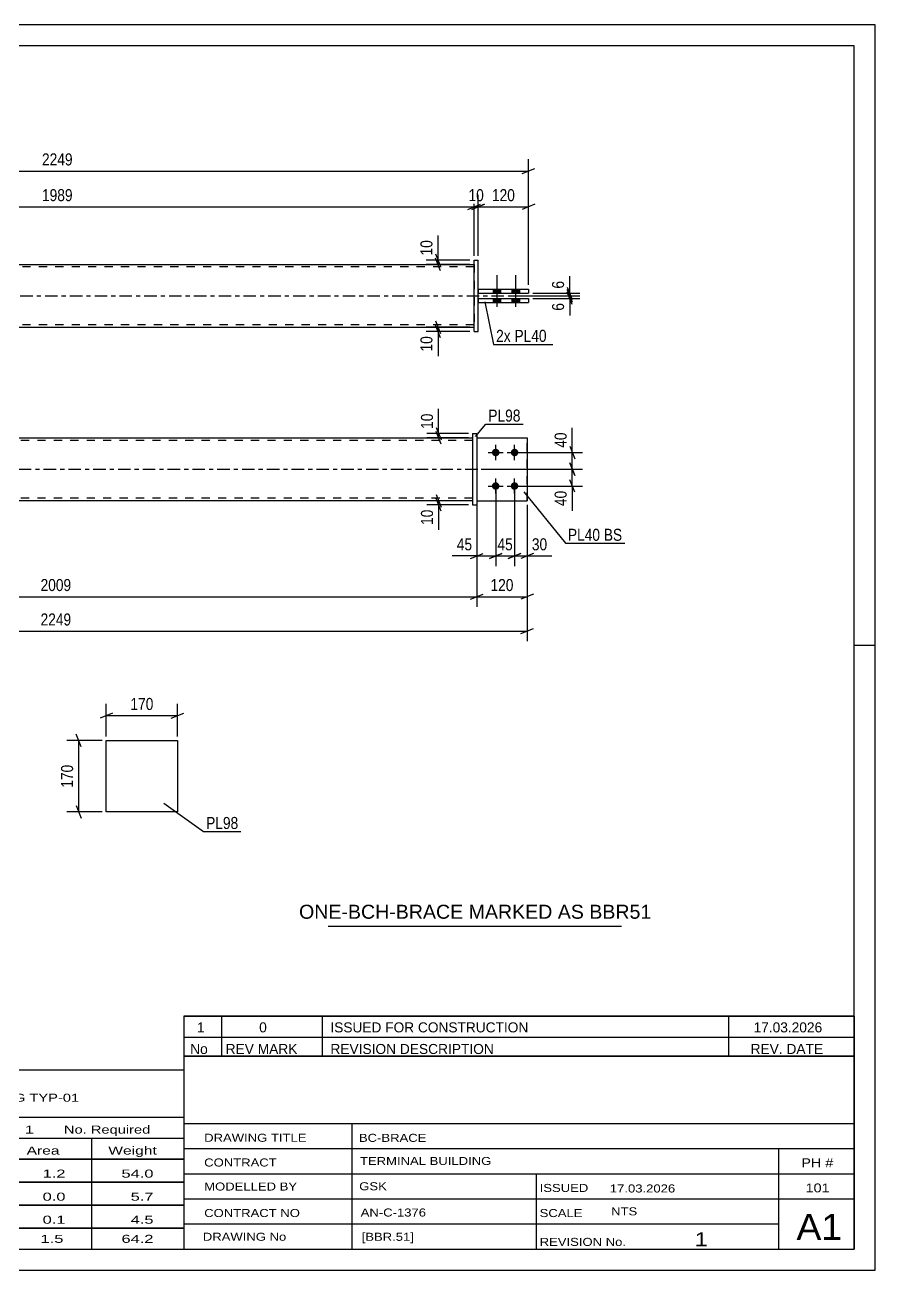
# Model space of a CAD drawing. Header units: millimetres. Extents: x 0 to 420, y 0 to 297.
# Drawn here: x 217.1 to 420, y 0 to 297 of the extents above; entities that cross this region are included whole.
import ezdxf

# ---------------------------------------------------------------- set-up
doc = ezdxf.new("R2010")
doc.units = ezdxf.units.MM
doc.linetypes.add('DXK_LINE_DOT2', pattern=[3.9198, 1.9599, -1.9599])
doc.linetypes.add('DXK_LINE_DOT3', pattern=[5.9187, 2.979, -0.9799, 0.9799, -0.9799])
doc.styles.add('Arial', font='ARIAL.TTF', dxfattribs={"height": 0.2})
doc.styles.add('Arial Narrow', font='ARIALN.TTF', dxfattribs={"height": 0.2})

# ---------------------------------------------------------------- blocks, each defined once
blk = doc.blocks.new('Unknown-580604892-1163')
at = {"color": 5, "linetype": 'Continuous'}
for p, q in [((420, 297), (0, 297)), ((420, 0), (420, 297)), ((415, 292), (5, 292)), ((415, 5), (415, 292)), ((420, 149), (415, 149)), ((5, 5), (415, 5)), ((0, 0), (420, 0))]:
    blk.add_line(p, q, dxfattribs=at)
blk = doc.blocks.new('Part-580604892-1823 - 1791')
at = {"color": 7, "linetype": 'DXK_LINE_DOT2'}
for p, q in [((324.95, 198.51), (324.95, 198.51)), ((324.95, 198.51), (324.95, 183.51)), ((324.95, 198.51), (336.95, 198.51)), ((324.95, 198.51), (336.95, 198.51)), ((336.95, 183.51), (336.95, 198.51)), ((324.95, 183.51), (336.95, 183.51)), ((324.95, 183.51), (336.95, 183.51)), ((336.95, 183.51), (336.95, 183.51))]:
    blk.add_line(p, q, dxfattribs=at)
blk = doc.blocks.new('Part-580604892-1803 - 1791')
at = {"color": 2, "linetype": 'Continuous'}
for p, q in [((323.95, 199.51), (323.95, 182.51)), ((323.95, 199.51), (324.95, 199.51)), ((324.95, 199.51), (324.95, 199.51)), ((324.95, 199.51), (324.95, 182.51)), ((323.95, 182.51), (324.95, 182.51))]:
    blk.add_line(p, q, dxfattribs=at)
at = {"color": 7, "linetype": 'DXK_LINE_DOT2'}
for p, q in [((323.95, 199.51), (324.95, 199.51)), ((323.95, 182.51), (324.95, 182.51))]:
    blk.add_line(p, q, dxfattribs=at)
blk = doc.blocks.new('Part-580604892-1828 - 1791')
at = {"color": 2, "linetype": 'Continuous'}
for p, q in [((125.03, 198.51), (323.95, 198.51)), ((323.95, 183.51), (125.03, 183.51))]:
    blk.add_line(p, q, dxfattribs=at)
at = {"color": 7, "linetype": 'DXK_LINE_DOT2'}
for p, q in [((125.03, 183.51), (125.03, 198.51)), ((323.95, 197.91), (125.03, 197.91)), ((323.95, 198.51), (323.95, 183.51)), ((323.95, 184.11), (125.03, 184.11))]:
    blk.add_line(p, q, dxfattribs=at)
at = {"color": 7, "linetype": 'DXK_LINE_DOT3'}
blk.add_line((115.03, 191.01), (333.95, 191.01), dxfattribs=at)
blk = doc.blocks.new('Bolt-580604892-1834 - 1791')
at = {"linetype": 'Continuous'}
for points in [[(329.45, 195.91), (329.64, 195.89), (329.82, 195.83), (329.98, 195.74), (330.12, 195.61), (330.23, 195.46), (330.31, 195.29), (330.35, 195.1), (330.35, 194.92), (330.31, 194.73), (330.23, 194.56), (330.12, 194.41), (329.98, 194.28), (329.82, 194.19), (329.64, 194.13), (329.45, 194.11), (329.27, 194.13), (329.09, 194.19), (328.92, 194.28), (328.78, 194.41), (328.67, 194.56), (328.6, 194.73), (328.56, 194.92), (328.56, 195.1), (328.6, 195.29), (328.67, 195.46), (328.78, 195.61), (328.92, 195.74), (329.09, 195.83), (329.27, 195.89)], [(333.95, 195.91), (334.14, 195.89), (334.32, 195.83), (334.48, 195.74), (334.62, 195.61), (334.73, 195.46), (334.81, 195.29), (334.85, 195.1), (334.85, 194.92), (334.81, 194.73), (334.73, 194.56), (334.62, 194.41), (334.48, 194.28), (334.32, 194.19), (334.14, 194.13), (333.95, 194.11), (333.77, 194.13), (333.59, 194.19), (333.42, 194.28), (333.28, 194.41), (333.17, 194.56), (333.1, 194.73), (333.06, 194.92), (333.06, 195.1), (333.1, 195.29), (333.17, 195.46), (333.28, 195.61), (333.42, 195.74), (333.59, 195.83), (333.77, 195.89)], [(329.45, 187.91), (329.64, 187.89), (329.82, 187.83), (329.98, 187.74), (330.12, 187.61), (330.23, 187.46), (330.31, 187.29), (330.35, 187.1), (330.35, 186.92), (330.31, 186.73), (330.23, 186.56), (330.12, 186.41), (329.98, 186.28), (329.82, 186.19), (329.64, 186.13), (329.45, 186.11), (329.27, 186.13), (329.09, 186.19), (328.92, 186.28), (328.78, 186.41), (328.67, 186.56), (328.6, 186.73), (328.56, 186.92), (328.56, 187.1), (328.6, 187.29), (328.67, 187.46), (328.78, 187.61), (328.92, 187.74), (329.09, 187.83), (329.27, 187.89)], [(333.95, 187.91), (334.14, 187.89), (334.32, 187.83), (334.48, 187.74), (334.62, 187.61), (334.73, 187.46), (334.81, 187.29), (334.85, 187.1), (334.85, 186.92), (334.81, 186.73), (334.73, 186.56), (334.62, 186.41), (334.48, 186.28), (334.32, 186.19), (334.14, 186.13), (333.95, 186.11), (333.77, 186.13), (333.59, 186.19), (333.42, 186.28), (333.28, 186.41), (333.17, 186.56), (333.1, 186.73), (333.06, 186.92), (333.06, 187.1), (333.1, 187.29), (333.17, 187.46), (333.28, 187.61), (333.42, 187.74), (333.59, 187.83), (333.77, 187.89)]]:
    blk.add_hatch(color=1, dxfattribs=at).paths.add_polyline_path(points)
at = {"color": 1, "linetype": 'Continuous'}
for p, q in [((329.45, 193.21), (329.45, 196.81)), ((333.95, 193.21), (333.95, 196.81)), ((327.65, 195.01), (331.25, 195.01)), ((332.15, 195.01), (335.75, 195.01)), ((329.45, 185.21), (329.45, 188.81)), ((333.95, 185.21), (333.95, 188.81)), ((327.65, 187.01), (331.25, 187.01)), ((332.15, 187.01), (335.75, 187.01))]:
    blk.add_line(p, q, dxfattribs=at)
blk = doc.blocks.new('Part-580604892-1839 - 1791')
at = {"color": 2, "linetype": 'Continuous'}
for p, q in [((324.95, 198.51), (336.95, 198.51)), ((336.95, 198.51), (336.95, 198.51)), ((336.95, 198.51), (336.95, 183.51)), ((324.95, 183.51), (336.95, 183.51)), ((336.95, 183.51), (336.95, 183.51))]:
    blk.add_line(p, q, dxfattribs=at)
at = {"color": 7, "linetype": 'DXK_LINE_DOT2'}
for p, q in [((324.95, 198.51), (324.95, 198.51)), ((324.95, 198.51), (324.95, 183.51)), ((324.95, 198.51), (336.95, 198.51)), ((324.95, 183.51), (336.95, 183.51))]:
    blk.add_line(p, q, dxfattribs=at)
blk = doc.blocks.new('Part-580604892-2138 - 2128')
at = {"color": 2, "linetype": 'Continuous'}
for p, q in [((125.37, 239.88), (324.29, 239.88)), ((125.37, 224.88), (324.29, 224.88))]:
    blk.add_line(p, q, dxfattribs=at)
at = {"color": 7, "linetype": 'DXK_LINE_DOT2'}
for p, q in [((125.37, 239.88), (125.37, 224.88)), ((324.29, 239.28), (125.37, 239.28)), ((324.29, 239.88), (324.29, 224.88)), ((324.29, 225.48), (125.37, 225.48))]:
    blk.add_line(p, q, dxfattribs=at)
at = {"color": 7, "linetype": 'DXK_LINE_DOT3'}
blk.add_line((115.37, 232.38), (334.29, 232.38), dxfattribs=at)
blk = doc.blocks.new('Bolt-580604892-2133 - 2128')
at = {"linetype": 'Continuous'}
for points in [[(330.69, 233.98), (328.89, 233.98), (328.89, 232.98), (330.69, 232.98)], [(330.69, 233.98), (328.89, 233.98), (328.89, 232.98), (330.69, 232.98)], [(330.69, 231.78), (328.89, 231.78), (328.89, 230.78), (330.69, 230.78)], [(330.69, 231.78), (328.89, 231.78), (328.89, 230.78), (330.69, 230.78)], [(335.19, 233.98), (333.39, 233.98), (333.39, 232.98), (335.19, 232.98)], [(335.19, 233.98), (333.39, 233.98), (333.39, 232.98), (335.19, 232.98)], [(335.19, 231.78), (333.39, 231.78), (333.39, 230.78), (335.19, 230.78)], [(335.19, 231.78), (333.39, 231.78), (333.39, 230.78), (335.19, 230.78)]]:
    blk.add_hatch(color=1, dxfattribs=at).paths.add_polyline_path(points)
at = {"color": 1, "linetype": 'Continuous'}
for p, q in [((329.79, 229.78), (329.79, 237.28)), ((329.79, 229.78), (329.79, 237.28)), ((334.29, 229.78), (334.29, 237.28)), ((334.29, 229.78), (334.29, 237.28)), ((328.89, 232.98), (328.89, 233.98)), ((328.89, 232.98), (328.89, 233.98)), ((328.89, 230.78), (328.89, 231.78)), ((328.89, 230.78), (328.89, 231.78)), ((330.69, 232.98), (330.69, 233.98)), ((330.69, 232.98), (330.69, 233.98)), ((330.69, 230.78), (330.69, 231.78)), ((330.69, 230.78), (330.69, 231.78)), ((333.39, 232.98), (333.39, 233.98)), ((333.39, 232.98), (333.39, 233.98)), ((333.39, 230.78), (333.39, 231.78)), ((333.39, 230.78), (333.39, 231.78)), ((335.19, 232.98), (335.19, 233.98)), ((335.19, 232.98), (335.19, 233.98)), ((335.19, 230.78), (335.19, 231.78)), ((335.19, 230.78), (335.19, 231.78))]:
    blk.add_line(p, q, dxfattribs=at)
blk = doc.blocks.new('Part-580604892-2139 - 2128')
at = {"color": 2, "linetype": 'Continuous'}
for p, q in [((324.29, 223.88), (324.29, 240.88)), ((324.29, 240.88), (325.29, 240.88)), ((325.29, 240.88), (325.29, 240.88)), ((325.29, 223.88), (325.29, 240.88)), ((324.29, 223.88), (324.29, 223.88)), ((324.29, 223.88), (325.29, 223.88))]:
    blk.add_line(p, q, dxfattribs=at)
at = {"color": 7, "linetype": 'DXK_LINE_DOT2'}
for p, q in [((324.29, 240.88), (325.29, 240.88)), ((325.29, 240.88), (325.29, 240.88)), ((324.29, 223.88), (325.29, 223.88))]:
    blk.add_line(p, q, dxfattribs=at)
blk = doc.blocks.new('Part-580604892-2155 - 2128')
at = {"color": 2, "linetype": 'Continuous'}
for p, q in [((325.29, 231.78), (337.29, 231.78)), ((337.29, 231.78), (337.29, 231.78)), ((337.29, 231.78), (337.29, 230.78)), ((325.29, 230.78), (337.29, 230.78))]:
    blk.add_line(p, q, dxfattribs=at)
at = {"color": 7, "linetype": 'DXK_LINE_DOT2'}
for p, q in [((325.29, 231.78), (325.29, 230.78)), ((325.29, 231.78), (337.29, 231.78)), ((325.29, 230.78), (337.29, 230.78))]:
    blk.add_line(p, q, dxfattribs=at)
blk = doc.blocks.new('Part-580604892-2160 - 2128')
at = {"color": 2, "linetype": 'Continuous'}
for p, q in [((325.29, 233.98), (337.29, 233.98)), ((325.29, 232.98), (337.29, 232.98)), ((337.29, 233.98), (337.29, 233.98)), ((337.29, 233.98), (337.29, 232.98))]:
    blk.add_line(p, q, dxfattribs=at)
at = {"color": 7, "linetype": 'DXK_LINE_DOT2'}
for p, q in [((325.29, 233.98), (325.29, 232.98)), ((325.29, 233.98), (337.29, 233.98)), ((325.29, 232.98), (337.29, 232.98)), ((337.29, 233.98), (337.29, 233.98))]:
    blk.add_line(p, q, dxfattribs=at)
blk = doc.blocks.new('Part-580604892-1390 - 1374')
at = {"color": 2, "linetype": 'Continuous'}
for p, q in [((236.52, 126.29), (253.52, 126.3)), ((236.52, 109.29), (236.52, 126.29)), ((253.52, 126.3), (253.52, 109.3)), ((253.52, 109.3), (236.52, 109.29))]:
    blk.add_line(p, q, dxfattribs=at)
blk = doc.blocks.new('StraightDimension-580604892-1926 - 1791')
at = {"color": 7, "linetype": 'Continuous'}
for p, q in [((347.13, 196.51), (348.33, 193.51)), ((334.95, 195.01), (350.13, 195.01)), ((347.73, 191.01), (347.73, 195.01)), ((325.95, 191.01), (350.13, 191.01)), ((348.33, 189.51), (347.13, 192.51))]:
    blk.add_line(p, q, dxfattribs=at)
at = {"color": 0}
blk.add_wipeout([(346.98, 200.39), (342.78, 200.39), (342.78, 195.54), (346.98, 195.54)], dxfattribs=at)
at = {"color": 7, "linetype": 'Continuous'}
blk.add_line((347.73, 195.01), (347.73, 200.92), dxfattribs=at)
blk.add_line((347.73, 195.01), (347.73, 200.92), dxfattribs=at)
at = {"color": 3, "style": 'Arial Narrow'}
blk.add_text('40', height=2.863, rotation=90.0002, dxfattribs=at).set_placement((346.38, 196.14))
blk = doc.blocks.new('StraightDimension-580604892-1951 - 1791')
at = {"color": 7, "linetype": 'Continuous'}
for p, q in [((124.03, 190.01), (124.03, 158.22)), ((324.95, 182.51), (324.95, 158.22)), ((125.53, 161.22), (122.53, 160.02)), ((124.03, 160.62), (324.95, 160.62)), ((323.45, 160.02), (326.45, 161.22))]:
    blk.add_line(p, q, dxfattribs=at)
at = {"color": 0}
blk.add_wipeout([(228.75, 161.37), (228.75, 165.57), (220.23, 165.57), (220.23, 161.37)], dxfattribs=at)
at = {"color": 3, "style": 'Arial Narrow'}
blk.add_text('2009', height=2.863, dxfattribs=at).set_placement((220.83, 161.97))
blk = doc.blocks.new('StraightDimension-580604892-1867 - 1791')
at = {"color": 7, "linetype": 'Continuous'}
for p, q in [((329.45, 186.01), (329.45, 167.93)), ((333.95, 186.01), (333.95, 167.93)), ((327.95, 169.73), (330.95, 170.93)), ((329.45, 170.33), (333.95, 170.33)), ((335.45, 170.93), (332.45, 169.73))]:
    blk.add_line(p, q, dxfattribs=at)
at = {"color": 0}
blk.add_wipeout([(334.13, 171.08), (334.13, 175.28), (329.27, 175.28), (329.27, 171.08)], dxfattribs=at)
at = {"color": 3, "style": 'Arial Narrow'}
blk.add_text('45', height=2.863, dxfattribs=at).set_placement((329.87, 171.68))
blk = doc.blocks.new('StraightDimension-580604892-1851 - 1791')
at = {"color": 7, "linetype": 'Continuous'}
for p, q in [((329.45, 186.01), (329.45, 167.93)), ((324.95, 182.51), (324.95, 167.93)), ((323.45, 169.73), (326.45, 170.93)), ((324.95, 170.33), (329.45, 170.33)), ((330.95, 170.93), (327.95, 169.73))]:
    blk.add_line(p, q, dxfattribs=at)
at = {"color": 0}
blk.add_wipeout([(324.43, 171.08), (324.43, 175.28), (319.57, 175.28), (319.57, 171.08)], dxfattribs=at)
at = {"color": 7, "linetype": 'Continuous'}
blk.add_line((324.95, 170.33), (319.05, 170.33), dxfattribs=at)
blk.add_line((324.95, 170.33), (319.05, 170.33), dxfattribs=at)
at = {"color": 3, "style": 'Arial Narrow'}
blk.add_text('45', height=2.863, dxfattribs=at).set_placement((320.17, 171.68))
blk = doc.blocks.new('StraightDimension-580604892-1880 - 1791')
at = {"color": 7, "linetype": 'Continuous'}
for p, q in [((333.95, 186.01), (333.95, 167.93)), ((336.95, 182.51), (336.95, 167.93)), ((332.45, 169.73), (335.45, 170.93)), ((333.95, 170.33), (336.95, 170.33)), ((338.45, 170.93), (335.45, 169.73))]:
    blk.add_line(p, q, dxfattribs=at)
at = {"color": 0}
blk.add_wipeout([(342.33, 171.08), (342.33, 175.28), (337.48, 175.28), (337.48, 171.08)], dxfattribs=at)
at = {"color": 7, "linetype": 'Continuous'}
blk.add_line((336.95, 170.33), (342.86, 170.33), dxfattribs=at)
blk.add_line((336.95, 170.33), (342.86, 170.33), dxfattribs=at)
at = {"color": 3, "style": 'Arial Narrow'}
blk.add_text('30', height=2.863, dxfattribs=at).set_placement((338.08, 171.68))
blk = doc.blocks.new('StraightDimension-580604892-1897 - 1791')
at = {"color": 7, "linetype": 'Continuous'}
for p, q in [((112.03, 182.51), (112.03, 150)), ((336.95, 182.51), (336.95, 150)), ((113.53, 153), (110.53, 151.8)), ((112.03, 152.4), (336.95, 152.4)), ((335.45, 151.8), (338.45, 153))]:
    blk.add_line(p, q, dxfattribs=at)
at = {"color": 0}
blk.add_wipeout([(228.75, 153.15), (228.75, 157.35), (220.23, 157.35), (220.23, 153.15)], dxfattribs=at)
at = {"color": 3, "style": 'Arial Narrow'}
blk.add_text('2249', height=2.863, dxfattribs=at).set_placement((220.83, 153.75))
blk = doc.blocks.new('StraightDimension-580604892-1917 - 1791')
at = {"color": 7, "linetype": 'Continuous'}
for p, q in [((325.95, 191.01), (350.13, 191.01)), ((347.13, 192.51), (348.33, 189.51)), ((347.73, 187.01), (347.73, 191.01)), ((348.33, 185.51), (347.13, 188.51)), ((334.95, 187.01), (350.13, 187.01))]:
    blk.add_line(p, q, dxfattribs=at)
at = {"color": 0}
blk.add_wipeout([(346.98, 186.49), (342.78, 186.49), (342.78, 181.63), (346.98, 181.63)], dxfattribs=at)
at = {"color": 7, "linetype": 'Continuous'}
blk.add_line((347.73, 187.01), (347.73, 181.1), dxfattribs=at)
blk.add_line((347.73, 187.01), (347.73, 181.1), dxfattribs=at)
at = {"color": 3, "style": 'Arial Narrow'}
blk.add_text('40', height=2.863, rotation=90.0002, dxfattribs=at).set_placement((346.38, 182.23))
blk = doc.blocks.new('StraightDimension-580604892-1966 - 1791')
at = {"color": 7, "linetype": 'Continuous'}
for p, q in [((324.95, 182.51), (324.95, 158.22)), ((336.95, 182.51), (336.95, 158.22)), ((323.45, 160.02), (326.45, 161.22)), ((324.95, 160.62), (336.95, 160.62)), ((338.45, 161.22), (335.45, 160.02))]:
    blk.add_line(p, q, dxfattribs=at)
at = {"color": 0}
blk.add_wipeout([(334.3, 161.37), (334.3, 165.57), (327.61, 165.57), (327.61, 161.37)], dxfattribs=at)
at = {"color": 3, "style": 'Arial Narrow'}
blk.add_text('120', height=2.863, dxfattribs=at).set_placement((328.21, 161.97))
blk = doc.blocks.new('StraightDimension-580604892-3146 - 1791')
at = {"color": 7, "linetype": 'Continuous'}
for p, q in [((322.95, 199.51), (312.98, 199.51)), ((315.23, 201.01), (316.43, 198.01)), ((316.43, 197.01), (315.23, 200.01)), ((315.83, 198.51), (315.83, 199.51)), ((322.95, 198.51), (312.98, 198.51))]:
    blk.add_line(p, q, dxfattribs=at)
at = {"color": 0}
blk.add_wipeout([(315.08, 204.89), (310.88, 204.89), (310.88, 200.04), (315.08, 200.04)], dxfattribs=at)
at = {"color": 7, "linetype": 'Continuous'}
blk.add_line((315.83, 199.51), (315.83, 205.42), dxfattribs=at)
blk.add_line((315.83, 199.51), (315.83, 205.42), dxfattribs=at)
at = {"color": 3, "style": 'Arial Narrow'}
blk.add_text('10', height=2.863, rotation=90.0002, dxfattribs=at).set_placement((314.48, 200.64))
blk = doc.blocks.new('StraightDimension-580604892-3148 - 1791')
at = {"color": 7, "linetype": 'Continuous'}
for p, q in [((315.23, 185.01), (316.43, 182.01)), ((322.95, 183.51), (312.98, 183.51)), ((322.95, 182.51), (312.98, 182.51)), ((316.43, 181.01), (315.23, 184.01)), ((315.83, 182.51), (315.83, 183.51))]:
    blk.add_line(p, q, dxfattribs=at)
at = {"color": 0}
blk.add_wipeout([(315.08, 181.99), (310.88, 181.99), (310.88, 177.13), (315.08, 177.13)], dxfattribs=at)
at = {"color": 7, "linetype": 'Continuous'}
blk.add_line((315.83, 182.51), (315.83, 176.6), dxfattribs=at)
blk.add_line((315.83, 182.51), (315.83, 176.6), dxfattribs=at)
at = {"color": 3, "style": 'Arial Narrow'}
blk.add_text('10', height=2.863, rotation=90.0002, dxfattribs=at).set_placement((314.48, 177.73))
blk = doc.blocks.new('StraightDimension-580604892-2196 - 2128')
at = {"color": 7, "linetype": 'Continuous'}
for p, q in [((125.37, 241.88), (125.37, 256.46)), ((324.29, 241.88), (324.29, 256.46)), ((126.87, 254.21), (123.87, 253.01)), ((125.37, 253.61), (324.29, 253.61)), ((322.79, 253.01), (325.79, 254.21))]:
    blk.add_line(p, q, dxfattribs=at)
at = {"color": 0}
blk.add_wipeout([(229.09, 254.36), (229.09, 258.56), (220.57, 258.56), (220.57, 254.36)], dxfattribs=at)
at = {"color": 3, "style": 'Arial Narrow'}
blk.add_text('1989', height=2.863, dxfattribs=at).set_placement((221.17, 254.96))
blk = doc.blocks.new('StraightDimension-580604892-3273 - 2128')
at = {"color": 7, "linetype": 'Continuous'}
for p, q in [((112.37, 234.98), (112.37, 264.99)), ((337.29, 234.98), (337.29, 264.99)), ((113.87, 262.74), (110.87, 261.54)), ((112.37, 262.14), (337.29, 262.14)), ((335.79, 261.54), (338.79, 262.74))]:
    blk.add_line(p, q, dxfattribs=at)
at = {"color": 0}
blk.add_wipeout([(229.09, 262.89), (229.09, 267.09), (220.57, 267.09), (220.57, 262.89)], dxfattribs=at)
at = {"color": 3, "style": 'Arial Narrow'}
blk.add_text('2249', height=2.863, dxfattribs=at).set_placement((221.17, 263.49))
blk = doc.blocks.new('StraightDimension-580604892-2223 - 2128')
at = {"color": 7, "linetype": 'Continuous'}
for p, q in [((324.29, 241.88), (324.29, 256.46)), ((325.29, 241.88), (325.29, 256.46)), ((322.79, 253.01), (325.79, 254.21)), ((326.79, 254.21), (323.79, 253.01)), ((324.29, 253.61), (325.29, 253.61))]:
    blk.add_line(p, q, dxfattribs=at)
at = {"color": 0}
blk.add_wipeout([(327.22, 254.36), (327.22, 258.56), (322.36, 258.56), (322.36, 254.36)], dxfattribs=at)
at = {"color": 3, "style": 'Arial Narrow'}
blk.add_text('10', height=2.863, dxfattribs=at).set_placement((322.96, 254.96))
blk = doc.blocks.new('StraightDimension-580604892-2232 - 2128')
at = {"color": 7, "linetype": 'Continuous'}
for p, q in [((325.29, 241.88), (325.29, 256.46)), ((337.29, 234.98), (337.29, 256.46)), ((323.79, 253.01), (326.79, 254.21)), ((325.29, 253.61), (337.29, 253.61)), ((338.79, 254.21), (335.79, 253.01))]:
    blk.add_line(p, q, dxfattribs=at)
at = {"color": 0}
blk.add_wipeout([(334.63, 254.36), (334.63, 258.56), (327.95, 258.56), (327.95, 254.36)], dxfattribs=at)
at = {"color": 3, "style": 'Arial Narrow'}
blk.add_text('120', height=2.863, dxfattribs=at).set_placement((328.55, 254.96))
blk = doc.blocks.new('StraightDimension-580604892-2264 - 2128')
at = {"color": 7, "linetype": 'Continuous'}
for p, q in [((333.04, 232.38), (349.51, 232.38)), ((338.29, 232.98), (349.51, 232.98)), ((346.51, 234.48), (347.71, 231.48)), ((347.71, 230.88), (346.51, 233.88)), ((347.11, 232.38), (347.11, 232.98))]:
    blk.add_line(p, q, dxfattribs=at)
at = {"color": 0}
blk.add_wipeout([(346.36, 236.53), (342.16, 236.53), (342.16, 233.5), (346.36, 233.5)], dxfattribs=at)
at = {"color": 7, "linetype": 'Continuous'}
blk.add_line((347.11, 232.98), (347.11, 237.06), dxfattribs=at)
blk.add_line((347.11, 232.98), (347.11, 237.06), dxfattribs=at)
at = {"color": 3, "style": 'Arial Narrow'}
blk.add_text('6', height=2.86, rotation=90.0002, dxfattribs=at).set_placement((345.76, 234.1))
blk = doc.blocks.new('StraightDimension-580604892-2273 - 2128')
at = {"color": 7, "linetype": 'Continuous'}
for p, q in [((333.04, 232.38), (349.51, 232.38)), ((338.29, 231.78), (349.51, 231.78)), ((346.51, 233.88), (347.71, 230.88)), ((347.71, 230.28), (346.51, 233.28)), ((347.11, 231.78), (347.11, 232.38))]:
    blk.add_line(p, q, dxfattribs=at)
at = {"color": 0}
blk.add_wipeout([(346.36, 231.25), (342.16, 231.25), (342.16, 228.23), (346.36, 228.23)], dxfattribs=at)
at = {"color": 7, "linetype": 'Continuous'}
blk.add_line((347.11, 231.78), (347.11, 227.7), dxfattribs=at)
blk.add_line((347.11, 231.78), (347.11, 227.7), dxfattribs=at)
at = {"color": 3, "style": 'Arial Narrow'}
blk.add_text('6', height=2.86, rotation=90.0002, dxfattribs=at).set_placement((345.76, 228.83))
blk = doc.blocks.new('StraightDimension-580604892-3233 - 2128')
at = {"color": 7, "linetype": 'Continuous'}
for p, q in [((323.29, 240.88), (312.85, 240.88)), ((315.1, 242.38), (316.3, 239.38)), ((316.3, 238.38), (315.1, 241.38)), ((315.7, 239.88), (315.7, 240.88)), ((323.29, 239.88), (312.85, 239.88))]:
    blk.add_line(p, q, dxfattribs=at)
at = {"color": 0}
blk.add_wipeout([(314.95, 246.26), (310.75, 246.26), (310.75, 241.4), (314.95, 241.4)], dxfattribs=at)
at = {"color": 7, "linetype": 'Continuous'}
blk.add_line((315.7, 240.88), (315.7, 246.79), dxfattribs=at)
blk.add_line((315.7, 240.88), (315.7, 246.79), dxfattribs=at)
at = {"color": 3, "style": 'Arial Narrow'}
blk.add_text('10', height=2.863, rotation=90.0002, dxfattribs=at).set_placement((314.35, 242))
blk = doc.blocks.new('StraightDimension-580604892-3235 - 2128')
at = {"color": 7, "linetype": 'Continuous'}
for p, q in [((315.1, 226.38), (316.3, 223.38)), ((323.29, 224.88), (312.85, 224.88)), ((323.29, 223.88), (312.85, 223.88)), ((316.3, 222.38), (315.1, 225.38)), ((315.7, 223.88), (315.7, 224.88))]:
    blk.add_line(p, q, dxfattribs=at)
at = {"color": 0}
blk.add_wipeout([(314.95, 223.35), (310.75, 223.35), (310.75, 218.5), (314.95, 218.5)], dxfattribs=at)
at = {"color": 7, "linetype": 'Continuous'}
blk.add_line((315.7, 223.88), (315.7, 217.97), dxfattribs=at)
blk.add_line((315.7, 223.88), (315.7, 217.97), dxfattribs=at)
at = {"color": 3, "style": 'Arial Narrow'}
blk.add_text('10', height=2.863, rotation=90.0002, dxfattribs=at).set_placement((314.35, 219.1))
blk = doc.blocks.new('StraightDimension-580604892-1402 - 1374')
at = {"color": 7, "linetype": 'Continuous'}
for p, q in [((236.52, 127.29), (236.52, 135.1)), ((253.52, 127.3), (253.52, 135.1)), ((238.02, 132.85), (235.02, 131.65)), ((236.52, 132.25), (253.52, 132.25)), ((252.02, 131.65), (255.02, 132.85))]:
    blk.add_line(p, q, dxfattribs=at)
at = {"color": 0}
blk.add_wipeout([(248.36, 133), (248.36, 137.2), (241.68, 137.2), (241.68, 133)], dxfattribs=at)
at = {"color": 3, "style": 'Arial Narrow'}
blk.add_text('170', height=2.863, dxfattribs=at).set_placement((242.28, 133.6))
blk = doc.blocks.new('StraightDimension-580604892-1392 - 1374')
at = {"color": 7, "linetype": 'Continuous'}
for p, q in [((230.54, 124.79), (229.34, 127.79)), ((235.52, 126.29), (227.09, 126.29)), ((229.94, 109.29), (229.94, 126.29)), ((229.34, 110.79), (230.54, 107.79)), ((235.52, 109.29), (227.09, 109.29))]:
    blk.add_line(p, q, dxfattribs=at)
at = {"color": 0}
blk.add_wipeout([(229.19, 121.14), (224.99, 121.14), (224.99, 114.45), (229.19, 114.45)], dxfattribs=at)
at = {"color": 3, "style": 'Arial Narrow'}
blk.add_text('170', height=2.863, rotation=90.0002, dxfattribs=at).set_placement((228.59, 115.05))
blk = doc.blocks.new('Unknown-580604892-3879')
at = {"color": 7, "linetype": 'Continuous'}
for p, q in [((255, 51.05), (255, 5)), ((255, 51.05), (415, 51.05)), ((415, 51), (415, 5)), ((255, 35), (415, 35)), ((295.14, 35), (295.14, 5)), ((255, 29), (415, 29)), ((397, 5.05), (397, 29.05)), ((255, 23), (415, 23)), ((339.14, 23), (339.14, 5)), ((255, 17), (415, 17)), ((255, 11), (397, 11)), ((255, 5), (415, 5))]:
    blk.add_line(p, q, dxfattribs=at)
at = {"color": 7, "style": 'Arial Narrow'}
for s, height, width, p in [('DRAWING TITLE', 1.9089, 1.425378, (259.88, 30.61)), ('BC-BRACE', 1.909, 1.425378, (296.81, 30.59)), ('TERMINAL BUILDING', 1.9089, 1.425378, (297.06, 25.07)), ('CONTRACT', 1.909, 1.425378, (259.88, 24.71)), ('MODELLED BY', 1.9089, 1.425378, (259.88, 18.98)), ('GSK', 1.909, 1.425378, (296.88, 19.04)), ('ISSUED', 1.909, 1.425378, (339.94, 18.64)), ('17.03.2026', 1.909, 1.425378, (356.69, 18.52)), ('CONTRACT NO', 1.9089, 1.425378, (259.88, 12.66)), ('AN-C-1376', 1.909, 1.425378, (297.23, 12.78)), ('SCALE', 1.909, 1.425378, (339.94, 12.65)), ('A1', 6.204, 1.25, (401.24, 7.2)), ('DRAWING No', 1.909, 1.425378, (259.56, 7)), ('[BBR.51]', 1.909, 1.425378, (297.46, 6.99)), ('1', 3.34, 1.5, (376.91, 5.68)), ('REVISION No.', 1.9089, 1.425378, (339.94, 5.77))]:
    blk.add_text(s, height=height, dxfattribs=dict(at, width=width)).set_placement(p)
at = {"color": 7, "linetype": 'Continuous', "style": 'Arial Narrow'}
for s, height, width, p in [('PH #', 2.1, 1.42538, (402.4, 24.55)), ('101', 2.1, 1.42538, (403.41, 18.55)), ('NTS', 1.909, 1.425378, (357, 13.05))]:
    blk.add_text(s, height=height, dxfattribs=dict(at, width=width)).set_placement(p)
blk = doc.blocks.new('Unknown-580604892-3880')
at = {"color": 7, "linetype": 'Continuous'}
for p, q in [((255, 60.55), (415, 60.55)), ((415, 60.55), (255, 60.55)), ((255, 60.55), (255, 55.55)), ((264, 60.55), (264, 55.55)), ((288, 60.55), (288, 55.55)), ((385, 60.55), (385, 55.55)), ((415, 60.55), (415, 55.55)), ((255, 55.55), (415, 55.55)), ((255, 55.55), (255, 51.05)), ((255, 55.55), (415, 55.55)), ((264, 55.55), (264, 51.05)), ((288, 55.55), (288, 51.05)), ((385, 55.55), (385, 51.05)), ((415, 55.55), (415, 51.05)), ((415, 51.05), (255, 51.05))]:
    blk.add_line(p, q, dxfattribs=at)
at = {"color": 7, "linetype": 'Continuous', "style": 'Arial Narrow'}
for s, height, width, p in [('1', 2.39, 1.196471, (258.16, 56.7)), ('0', 2.39, 1.196471, (273, 56.7)), ('ISSUED FOR CONSTRUCTION', 2.3861, 1.196471, (290, 56.7)), ('17.03.2026', 2.386, 1.196471, (391, 56.7)), ('No', 2.386, 1.2, (256.54, 51.55)), ('REV MARK', 2.386, 1.2, (265, 51.55)), ('REVISION DESCRIPTION', 2.3861, 1.2, (290, 51.55)), ('REV. DATE', 2.386, 1.2, (390.28, 51.55))]:
    blk.add_text(s, height=height, dxfattribs=dict(at, width=width)).set_placement(p)
blk = doc.blocks.new('Unknown-580604892-3881')
at = {"color": 7, "linetype": 'Continuous'}
for p, q in [((95, 47.75), (255, 47.75)), ((95, 36.5), (95, 47.75)), ((255, 47.75), (255, 36.5)), ((95, 36.5), (255, 36.5)), ((95, 36.5), (95, 31.5)), ((255, 36.5), (255, 31.5)), ((95, 31.5), (255, 31.5)), ((95, 31.5), (95, 26.5)), ((119, 31.5), (119, 26.5)), ((154.5, 31.5), (154.5, 26.5)), ((180.5, 31.5), (180.5, 26.5)), ((193.5, 31.5), (193.5, 26.5)), ((211, 31.5), (211, 26.5)), ((233, 31.5), (233, 26.5)), ((255, 31.5), (255, 26.5)), ((95, 26.5), (255, 26.5)), ((95, 26.45), (95, 21.05)), ((95, 26.45), (255, 26.45)), ((119, 26.5), (119, 21)), ((154.5, 26.5), (154.5, 21)), ((180.5, 26.5), (180.5, 21)), ((193.5, 26.5), (193.5, 21)), ((211, 26.5), (211, 21)), ((233, 26.5), (233, 21)), ((255, 26.45), (255, 21.05)), ((95, 21.05), (255, 21.05)), ((95, 20.95), (95, 15.55)), ((95, 20.95), (255, 20.95)), ((119, 21), (119, 15.5)), ((154.5, 21), (154.5, 15.5)), ((180.5, 21), (180.5, 15.5)), ((193.5, 21), (193.5, 15.5)), ((211, 21), (211, 15.5)), ((233, 21), (233, 15.5)), ((255, 20.95), (255, 15.55)), ((95, 15.55), (255, 15.55)), ((95, 15.45), (95, 10.05)), ((95, 15.45), (255, 15.45)), ((119, 15.5), (119, 10)), ((154.5, 15.5), (154.5, 10)), ((180.5, 15.5), (180.5, 10)), ((193.5, 15.5), (193.5, 10)), ((211, 15.5), (211, 10)), ((233, 15.5), (233, 10)), ((255, 15.45), (255, 10.05)), ((95, 10.05), (255, 10.05)), ((95, 10), (255, 10)), ((95, 10), (95, 5)), ((211, 10), (211, 5)), ((233, 10), (233, 5)), ((255, 10), (255, 5)), ((95, 5), (255, 5))]:
    blk.add_line(p, q, dxfattribs=at)
at = {"color": 7, "style": 'Arial Narrow'}
for s, height, width, p in [('GENERAL NOTES & WELD DETAILS :', 2.8633, 1.4, (96.15, 40.06)), ('REFER TYP DRAWING TYP-01', 1.9089, 1.6, (179.7, 40.16)), ("MATERIAL LIST FOR ASSEMBLY MK'D", 1.9089, 1.6, (96.15, 32.56)), ('BBR51', 1.909, 1.794707, (188.57, 32.47)), ('1', 1.91, 1.794707, (217.08, 32.56)), ('No. Required', 1.9089, 1.6, (226.41, 32.56)), ('Mark', 1.909, 1.7, (96.34, 27.5)), ('Profile', 1.909, 1.7, (129.41, 27.5)), ('Material', 1.909, 1.7, (159.54, 27.56)), ('No.', 1.909, 1.7, (184.5, 27.56)), ('Length', 1.909, 1.7, (195, 27.56)), ('Area', 1.909, 1.7, (217.5, 27.56)), ('Weight', 1.909, 1.7, (237, 27.56))]:
    blk.add_text(s, height=height, dxfattribs=dict(at, width=width)).set_placement(p)
at = {"color": 7, "linetype": 'Continuous', "style": 'Arial Narrow'}
for s, height, width, p in [('BBR51', 1.909, 1.794707, (96.5, 22.06)), ('SHS150*6', 1.909, 1.794707, (121, 22.06)), ('E350', 1.909, 1.794707, (160.74, 22.06)), ('1', 1.91, 1.794707, (184.86, 22.06)), ('1989', 1.909, 1.794707, (197.58, 22.06)), ('1.2', 1.909, 1.794707, (221.32, 22.06)), ('54.0', 1.909, 1.794707, (240.14, 22.06)), ('PL40', 1.909, 1.794707, (96.5, 16.56)), ('PL10*120', 1.909, 1.794707, (121, 16.56)), ('E350', 1.909, 1.794707, (160.74, 16.56)), ('4', 1.91, 1.794707, (184.86, 16.56)), ('150', 1.909, 1.794707, (199.77, 16.56)), ('0.0', 1.909, 1.794707, (221.32, 16.56)), ('5.7', 1.909, 1.794707, (242.33, 16.56)), ('PL98', 1.909, 1.794707, (96.5, 11.06)), ('PL10*170', 1.909, 1.794707, (121, 11.06)), ('E350', 1.909, 1.794707, (160.74, 11.06)), ('2', 1.91, 1.794707, (184.86, 11.06)), ('170', 1.909, 1.794707, (199.77, 11.06)), ('0.1', 1.909, 1.794707, (221.32, 11.06)), ('4.5', 1.909, 1.794707, (242.33, 11.06)), ('Total', 1.909, 1.7, (197.33, 6.5)), ('1.5', 1.909, 1.794707, (220.83, 6.5)), ('64.2', 1.909, 1.794707, (240.14, 6.5))]:
    blk.add_text(s, height=height, dxfattribs=dict(at, width=width)).set_placement(p)
blk = doc.blocks.new('Unknown-580604892-3882')
at = {"color": 7, "linetype": 'Continuous'}
blk.add_line((289.5, 82.05), (359.5, 82.05), dxfattribs=at)
at = {"color": 7, "style": 'Arial'}
blk.add_text('ONE-BCH-BRACE MARKED AS BBR51', height=3.3428, dxfattribs=at).set_placement((282.52, 83.8))
blk = doc.blocks.new('Mark-580604892-1799 - 1791')
at = {"color": 0}
blk.add_wipeout([(335.38, 202.38), (335.38, 205.38), (327.7, 205.38), (327.7, 202.38)], dxfattribs=at)
blk.add_wipeout([(335.38, 202.38), (335.38, 205.38), (327.7, 205.38), (327.7, 202.38)], dxfattribs=at)
at = {"color": 30, "linetype": 'Continuous'}
for p, q in [((324.65, 198.82), (327.1, 201.78)), ((327.1, 201.78), (335.98, 201.78))]:
    blk.add_line(p, q, dxfattribs=at)
at = {"color": 3, "style": 'Arial Narrow'}
blk.add_text('PL98', height=2.863, dxfattribs=at).set_placement((327.7, 202.38))
blk = doc.blocks.new('MarkSet-580604892-2113 - 1791')
at = {"color": 0}
blk.add_wipeout([(354.35, 173.95), (354.35, 176.95), (346.68, 176.95), (346.68, 173.95)], dxfattribs=at)
blk.add_wipeout([(354.35, 173.95), (354.35, 176.95), (346.68, 176.95), (346.68, 173.95)], dxfattribs=at)
at = {"color": 30, "linetype": 'Continuous'}
blk.add_line((336.14, 185.65), (346.08, 173.35), dxfattribs=at)
at = {"color": 0}
blk.add_wipeout([(359.64, 173.95), (359.64, 176.95), (355.25, 176.95), (355.25, 173.95)], dxfattribs=at)
blk.add_wipeout([(359.64, 173.95), (359.64, 176.95), (355.25, 176.95), (355.25, 173.95)], dxfattribs=at)
at = {"color": 30, "linetype": 'Continuous'}
blk.add_line((346.08, 173.35), (360.24, 173.35), dxfattribs=at)
at = {"color": 3, "style": 'Arial Narrow'}
for s, p in [('PL40', (346.68, 173.95)), ('BS', (355.25, 173.95))]:
    blk.add_text(s, height=2.863, dxfattribs=at).set_placement(p)
blk = doc.blocks.new('MarkSet-580604892-2335 - 2128')
at = {"color": 0}
blk.add_wipeout([(333.03, 221.4), (333.03, 224.4), (329.55, 224.4), (329.55, 221.4)], dxfattribs=at)
blk.add_wipeout([(333.03, 221.4), (333.03, 224.4), (329.55, 224.4), (329.55, 221.4)], dxfattribs=at)
at = {"color": 30, "linetype": 'Continuous'}
blk.add_line((326.89, 230.94), (328.95, 220.8), dxfattribs=at)
at = {"color": 0}
blk.add_wipeout([(341.6, 221.4), (341.6, 224.4), (333.93, 224.4), (333.93, 221.4)], dxfattribs=at)
blk.add_wipeout([(341.6, 221.4), (341.6, 224.4), (333.93, 224.4), (333.93, 221.4)], dxfattribs=at)
at = {"color": 30, "linetype": 'Continuous'}
blk.add_line((328.95, 220.8), (343.1, 220.8), dxfattribs=at)
at = {"color": 3, "style": 'Arial Narrow'}
for s, p in [('2x', (329.55, 221.4)), ('PL40', (333.93, 221.4))]:
    blk.add_text(s, height=2.863, dxfattribs=at).set_placement(p)
blk = doc.blocks.new('Mark-580604892-1386 - 1374')
at = {"color": 0}
blk.add_wipeout([(268.01, 105.21), (268.01, 108.21), (260.34, 108.21), (260.34, 105.21)], dxfattribs=at)
blk.add_wipeout([(268.01, 105.21), (268.01, 108.21), (260.34, 108.21), (260.34, 105.21)], dxfattribs=at)
at = {"color": 30, "linetype": 'Continuous'}
for p, q in [((250.27, 111.39), (259.74, 104.61)), ((259.74, 104.61), (268.61, 104.61))]:
    blk.add_line(p, q, dxfattribs=at)
at = {"color": 3, "style": 'Arial Narrow'}
blk.add_text('PL98', height=2.863, dxfattribs=at).set_placement((260.34, 105.21))

msp = doc.modelspace()

# ---------------------------------------------------------------- block references
for name in ['Unknown-580604892-1163', 'Part-580604892-2139 - 2128', 'Part-580604892-2138 - 2128', 'Bolt-580604892-2133 - 2128', 'Part-580604892-2160 - 2128', 'Part-580604892-2155 - 2128', 'Part-580604892-1803 - 1791', 'Part-580604892-1828 - 1791', 'Part-580604892-1823 - 1791', 'Part-580604892-1839 - 1791', 'Bolt-580604892-1834 - 1791', 'Part-580604892-1390 - 1374', 'Unknown-580604892-3882', 'Unknown-580604892-3880', 'Unknown-580604892-3879', 'Unknown-580604892-3881']:
    msp.add_blockref(name, (0, 0))

# ---------------------------------------------------------------- next in the draw order: block references
for name in ['StraightDimension-580604892-2196 - 2128', 'StraightDimension-580604892-3235 - 2128', 'StraightDimension-580604892-3146 - 1791', 'StraightDimension-580604892-1926 - 1791', 'StraightDimension-580604892-1867 - 1791', 'StraightDimension-580604892-1402 - 1374', 'Mark-580604892-1386 - 1374']:
    msp.add_blockref(name, (0, 0))

# ---------------------------------------------------------------- next in the draw order: block references
for name in ['StraightDimension-580604892-3273 - 2128', 'Mark-580604892-1799 - 1791', 'StraightDimension-580604892-1951 - 1791', 'StraightDimension-580604892-1880 - 1791', 'StraightDimension-580604892-1392 - 1374']:
    msp.add_blockref(name, (0, 0))

# ---------------------------------------------------------------- next in the draw order: block references
for name in ['StraightDimension-580604892-2223 - 2128', 'StraightDimension-580604892-1851 - 1791']:
    msp.add_blockref(name, (0, 0))

# ---------------------------------------------------------------- next in the draw order: block references
for name in ['StraightDimension-580604892-2232 - 2128', 'StraightDimension-580604892-1897 - 1791']:
    msp.add_blockref(name, (0, 0))

# ---------------------------------------------------------------- next in the draw order: block references
for name in ['StraightDimension-580604892-3233 - 2128', 'StraightDimension-580604892-2264 - 2128', 'StraightDimension-580604892-1917 - 1791']:
    msp.add_blockref(name, (0, 0))

# ---------------------------------------------------------------- next in the draw order: block references
for name in ['StraightDimension-580604892-2273 - 2128', 'StraightDimension-580604892-1966 - 1791']:
    msp.add_blockref(name, (0, 0))

# ---------------------------------------------------------------- next in the draw order: block references
for name in ['MarkSet-580604892-2335 - 2128', 'StraightDimension-580604892-3148 - 1791', 'MarkSet-580604892-2113 - 1791']:
    msp.add_blockref(name, (0, 0))

doc.saveas('drawing.dxf')
